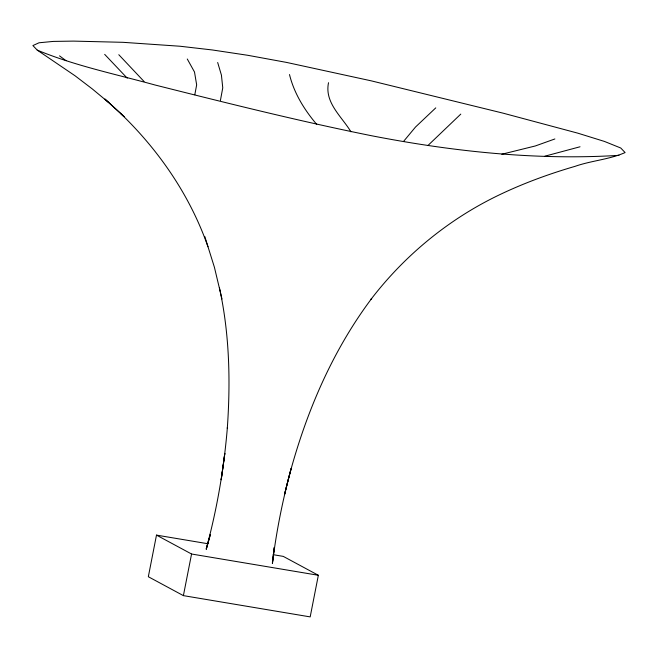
<?xml version="1.0" encoding="UTF-8"?>
<svg xmlns="http://www.w3.org/2000/svg" width="658" height="658" viewBox="0 0 658 658"><rect width="100%" height="100%" fill="white"/><g stroke="black" fill="none" stroke-linecap="round" stroke-linejoin="round"><path stroke-width="0.99" d="M328.523 82.702C324.312 102.607 341.609 116.384 350.953 131.814M272.502 562.615L274.246 547.44L272.338 563.33M272.486 563.116C276.352 531.187 282.808 499.611 291.116 468.554L284.519 494.528C301.117 424.607 328.334 356.274 371.688 298.477L370.857 299.513C404.144 256.036 447.341 220.282 496.551 196.216C521.778 183.895 548.18 174.164 575.117 166.326C591.443 160.61 609.275 159.54 625.1 152.566L620.757 148.009L604.455 141.437L577.798 133.163L503.033 113.151L371.17 80.827L286.485 62.403L247.745 55.288L212.345 49.967L180.045 46.241L123.005 42.318L73.548 41.109L53.331 41.413L39.028 42.778L32.9 45.566L37.243 50.123L74.996 75.744L92.383 89.003L108.776 102.623L124.173 116.655L104.926 99.054L108.776 102.623M220.414 100.452L222.758 87.818L221.425 75.127L217.675 62.502M194.793 94.768L196.66 84.898L194.505 72.01L187.275 59.006M207.813 543.722L156.489 535.119L148.33 576.729L183.393 595.63L310.181 616.891L318.349 575.281L283.277 556.388L273.218 554.694M183.393 595.63L191.56 554.011L156.489 535.119M206.242 548.772C216.992 509.193 223.975 468.619 227.355 427.758L227.306 428.243C230.613 381.476 229.527 334.017 219.492 288.081M206.341 549.019L210.346 534.518L206.225 549.274M403.461 141.536L415.511 127.035L435.76 107.879M427.922 145.525L460.789 114.105M554.875 138.961L535.357 145.953L501.807 154.243M580.035 146.775L544.898 156.185M618.972 155.346C536.18 160.494 452.794 151.504 371.515 135.729C298.822 121.08 226.87 103.059 154.967 84.981C115.545 74.14 75.127 65.808 37.243 50.123M191.56 554.011L318.349 575.281M59.524 55.872L66.055 60.7M120.439 113.316C159.121 150.476 190.236 195.961 207.969 246.758M118.802 54.713L144.061 81.502M104.68 54.367L127.216 78.146M316.728 124.403C304.366 109.845 294.085 93.263 289.495 74.551M204.778 236.477L214.409 267.263L221.985 299.012M224.806 453.461L221.211 479.698L224.806 453.461"/></g></svg>
